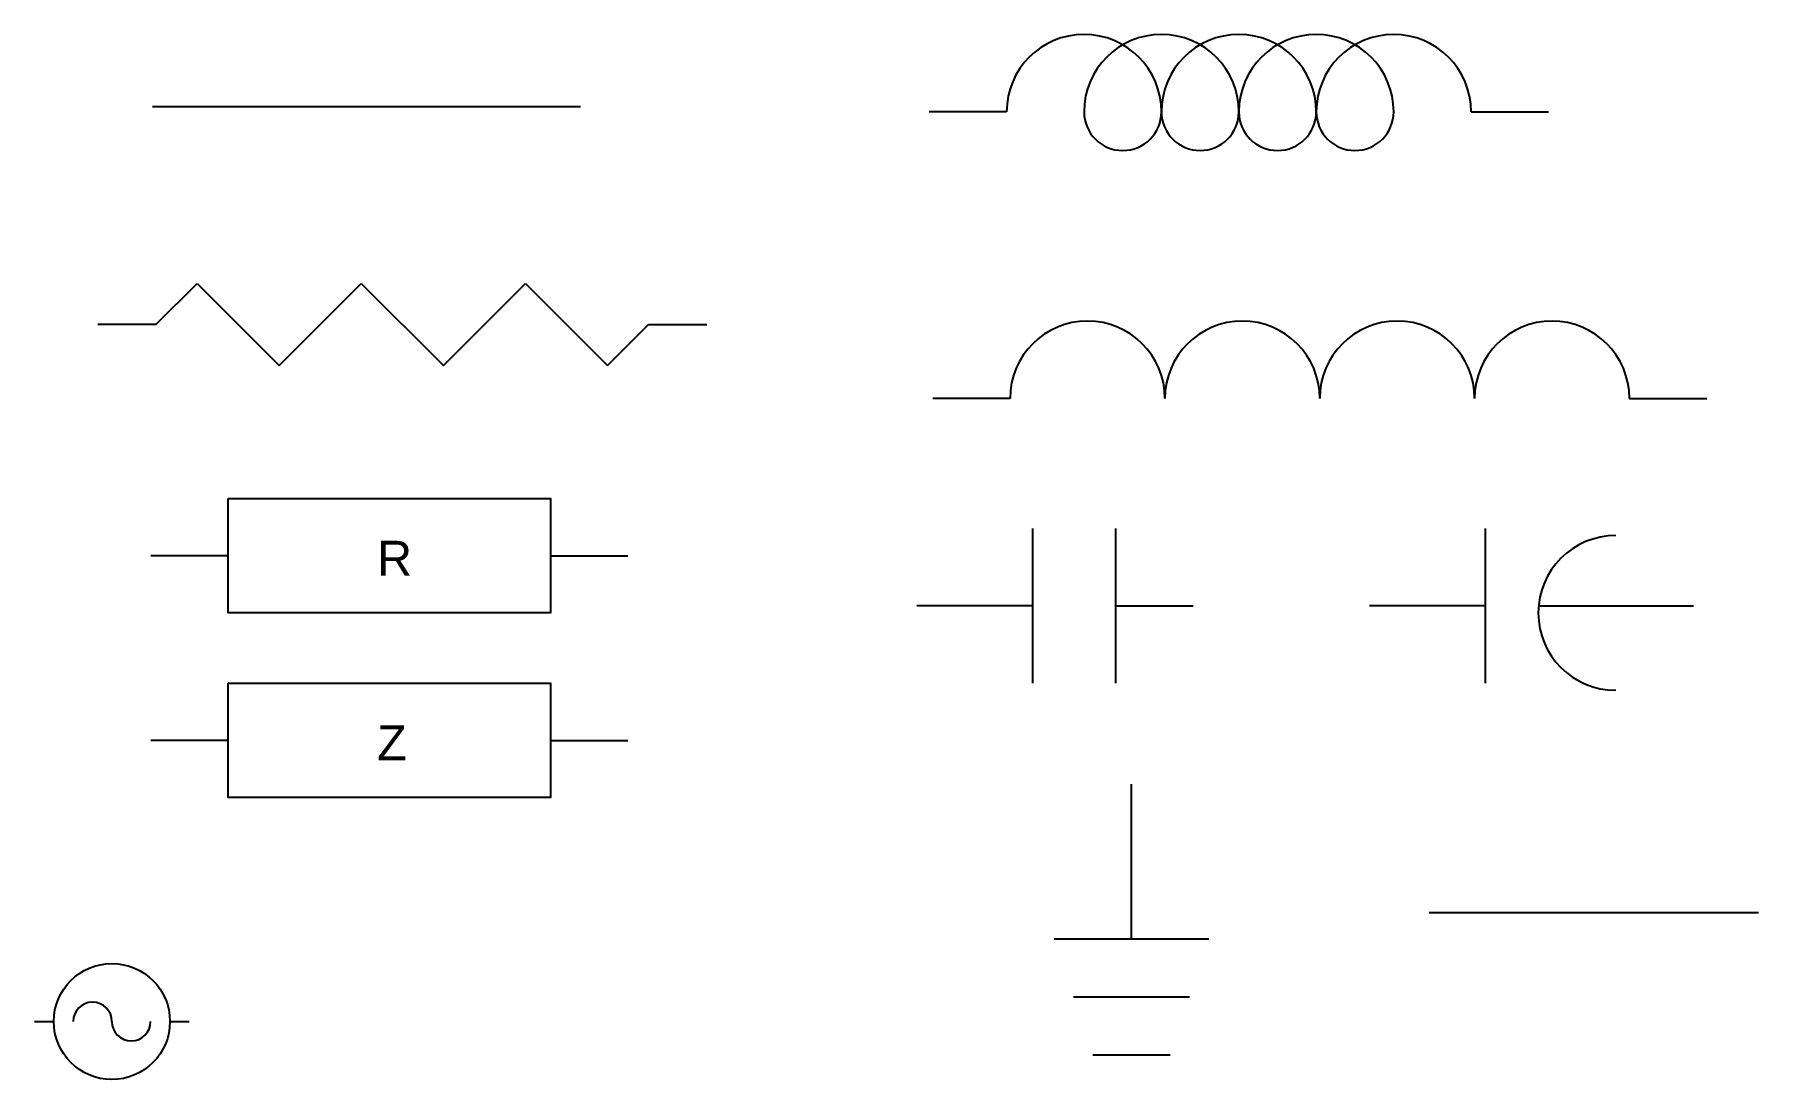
# Model space of a CAD drawing. Header units: inches. Extents: x 9.2 to 53.7, y -5.1 to 21.9.
import ezdxf

# ---------------------------------------------------------------- set-up
doc = ezdxf.new("R2010")
doc.units = ezdxf.units.IN
doc.header["$MEASUREMENT"] = 0
doc.styles.get("Standard").update_dxf_attribs({"font": 'arial.ttf'})

# ---------------------------------------------------------------- blocks, each defined once
blk = doc.blocks.new('Generator - AC')
at = {"color": 7}
for p, q in [((0, 0), (0.05, 0)), ((0.35, 0), (0.4, 0))]:
    blk.add_line(p, q, dxfattribs=at)
blk.add_circle((0.2, 0), 0.15, dxfattribs=at)
for centre, start, end in [((0.15, 0), 0, 180), ((0.25, 0), 180, 0)]:
    blk.add_arc(centre, 0.05, start, end, dxfattribs=at)

msp = doc.modelspace()

# ---------------------------------------------------------------- linework, layer by layer
for p, q in [((12.201, 20.061), (23.256, 20.061)), ((34.267, 19.925), (32.267, 19.925)), ((46.267, 19.925), (48.267, 19.925)), ((12.292, 14.426), (13.353, 15.487)), ((13.353, 15.487), (15.474, 13.366)), ((16.535, 14.426), (17.595, 15.487)), ((17.595, 15.487), (19.717, 13.366)), ((20.777, 14.426), (21.838, 15.487)), ((21.838, 15.487), (23.959, 13.366)), ((12.292, 14.426), (10.792, 14.426)), ((15.474, 13.366), (16.535, 14.426)), ((19.717, 13.366), (20.777, 14.426)), ((23.959, 13.366), (25.02, 14.426)), ((25.02, 14.426), (26.52, 14.426)), ((34.357, 12.518), (32.357, 12.518)), ((50.357, 12.518), (52.357, 12.518)), ((34.948, 5.156), (34.948, 9.156)), ((37.086, 5.156), (37.086, 9.156)), ((46.64, 5.156), (46.64, 9.156)), ((14.157, 8.451), (12.157, 8.451)), ((22.483, 8.451), (24.483, 8.451)), ((34.948, 7.156), (31.948, 7.156)), ((37.086, 7.156), (39.086, 7.156)), ((46.64, 7.156), (43.64, 7.156)), ((48.011, 7.156), (52.011, 7.156)), ((14.157, 3.679), (12.157, 3.679)), ((22.483, 3.679), (24.483, 3.679)), ((37.494, -1.453), (37.494, 2.547)), ((45.185, -0.771), (53.692, -0.771)), ((35.494, -1.453), (39.494, -1.453)), ((35.994, -2.953), (38.994, -2.953)), ((36.494, -4.453), (38.494, -4.453))]:
    msp.add_line(p, q)
for points in [[(14.157, 9.928), (22.483, 9.928), (22.483, 6.974), (14.157, 6.974)], [(14.157, 5.156), (22.483, 5.156), (22.483, 2.203), (14.157, 2.203)]]:
    msp.add_lwpolyline(points, close=True)
for centre, radius, start, end in [((36.267, 19.925), 2, 0, 180), ((38.267, 19.925), 2, 0, 180), ((38.267, 19.925), 2, 0, 180), ((40.267, 19.925), 2, 0, 180), ((40.267, 19.925), 2, 0, 180), ((42.267, 19.925), 2, 0, 180), ((42.267, 19.925), 2, 0, 180), ((44.267, 19.925), 2, 0, 180), ((37.267, 19.925), 1, 180, 0), ((39.267, 19.925), 1, 180, 0), ((41.267, 19.925), 1, 180, 0), ((43.267, 19.925), 1, 180, 0), ((36.357, 12.518), 2, 0, 180), ((40.357, 12.518), 2, 0, 180), ((44.357, 12.518), 2, 0, 180), ((48.357, 12.518), 2, 0, 180), ((50.003, 6.973), 2, 90, 270)]:
    msp.add_arc(centre, radius, start, end)

# ---------------------------------------------------------------- block references
at = {"xscale": 10, "yscale": 10, "zscale": 10}
msp.add_blockref('Generator - AC', (9.153, -3.589), dxfattribs=at)

# ---------------------------------------------------------------- texts
at = {"char_height": 0.9, "attachment_point": 1}
for s, insert in [('R', (18.002, 8.837)), ('Z', (18.002, 4.066))]:
    msp.add_mtext_dynamic_manual_height_columns(s, width=2.59315, gutter_width=1, heights=[0.203], dxfattribs=dict(at, insert=insert))

doc.saveas('drawing.dxf')
